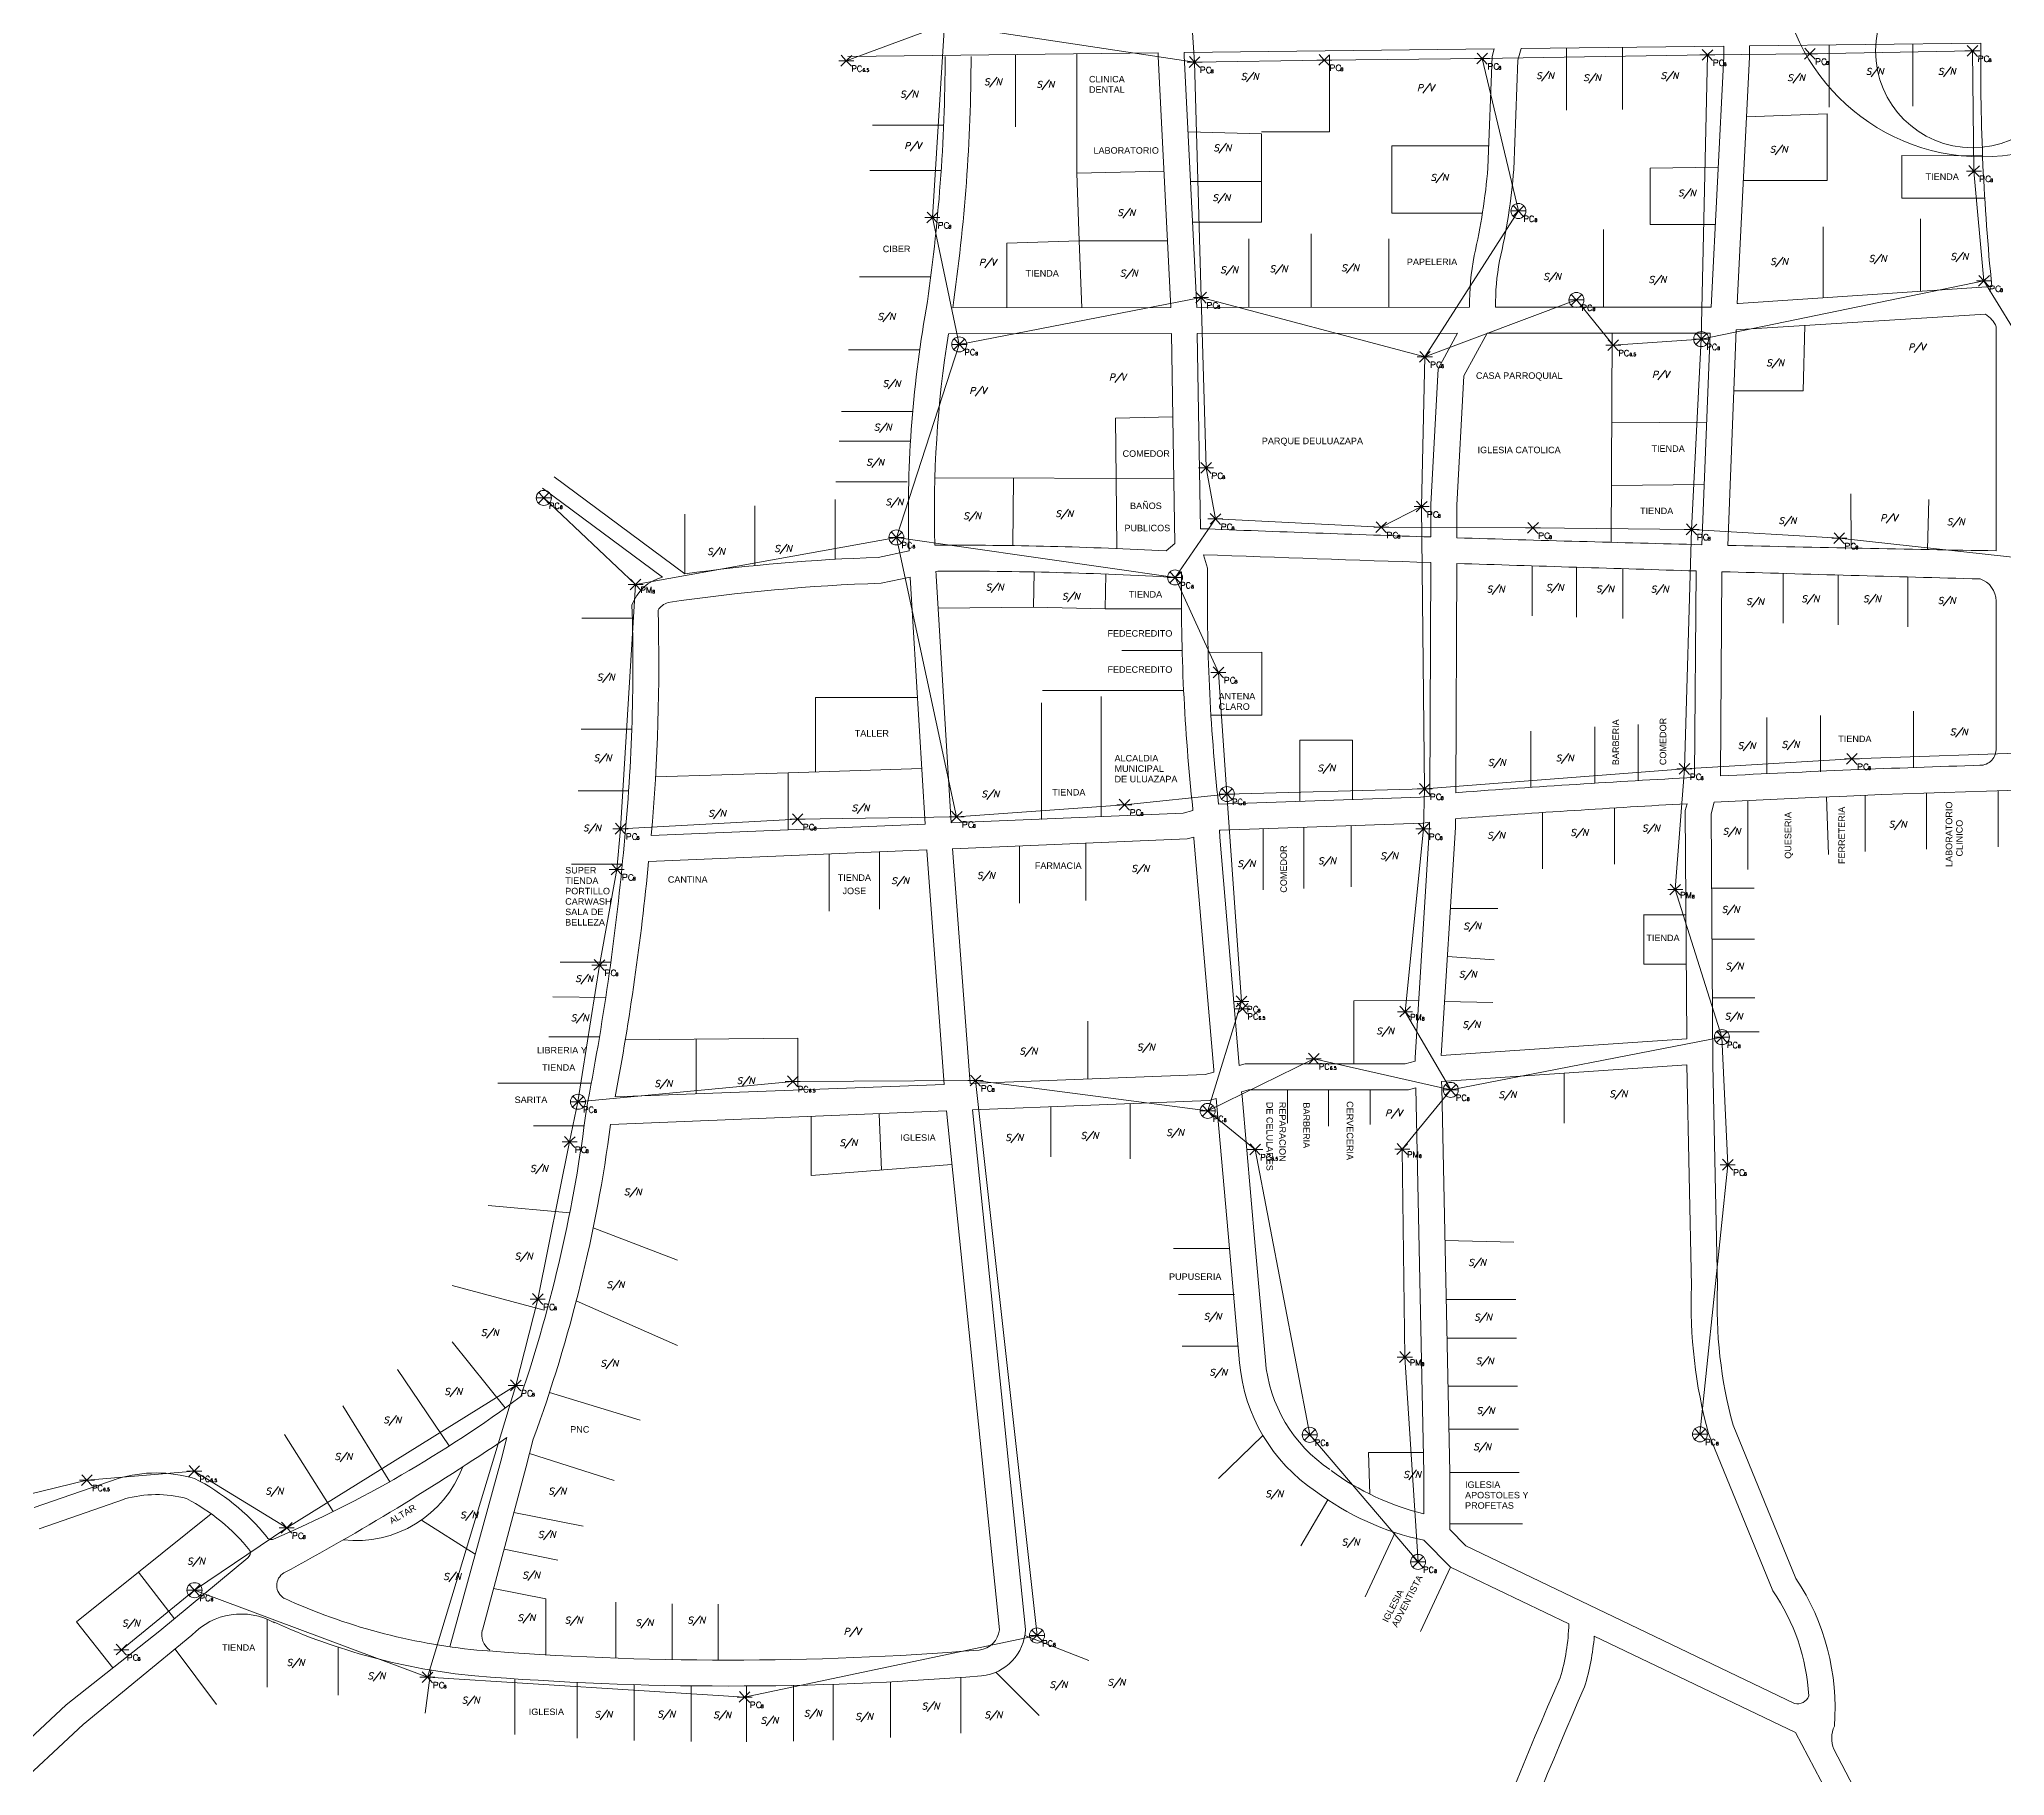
# Model space of a CAD drawing. Header units: metres. Extents: x 383199 to 385363, y 1493349 to 1497259.
# Drawn here: x 383716.7 to 384171.3, y 1493549.8 to 1493951.4 of the extents above; entities that cross this region are included whole.
import ezdxf
from ezdxf.enums import TextEntityAlignment as Align

# ---------------------------------------------------------------- set-up
doc = ezdxf.new("R2010")
doc.units = ezdxf.units.M
for name, color, linetype, lineweight in [('_ADDRESSDIBUJO', 7, 'Continuous', 0), ('_LOTLINE', 4, 'Continuous', 0), ('_POLEPED', 7, 'Continuous', 0), ('_STRAND', 3, 'Continuous', 0)]:
    doc.layers.add(name, color=color, linetype=linetype, lineweight=lineweight)
doc.styles.add('Address', font='ITALICS.shx', dxfattribs={"height": 1.5})
doc.styles.add('ROMANS', font='romans.shx', dxfattribs={"height": 0.2})
doc.styles.get("Standard").update_dxf_attribs({"font": 'arial.ttf'})
doc.styles.add('StrandDistance0', font='ENGINEERING.shx', dxfattribs={"height": 1.5})
doc.styles.add('Style-romans', font='romans.shx')

# ---------------------------------------------------------------- blocks, each defined once
blk = doc.blocks.new('*U33')
at = {"layer": '_POLEPED', "linetype": 'Continuous'}
blk.add_line((206328.6, 1519837.21), (206328.59, 1519835.82), dxfattribs=at)
at = {"layer": '_POLEPED', "linetype": 'Continuous', "flags": 128}
blk.add_lwpolyline([(206328.6, 1519837.21), (206329.19, 1519837.21), (206329.39, 1519837.14), (206329.46, 1519837.07), (206329.52, 1519836.94), (206329.52, 1519836.74), (206329.46, 1519836.61), (206329.39, 1519836.54), (206329.19, 1519836.48), (206328.59, 1519836.48)], dxfattribs=at)
blk = doc.blocks.new('PC8_E')
at = {"layer": '_POLEPED', "color": 1}
for p, q in [((-1.74, 0), (0, 0)), ((-1.24, -1.22), (0, 0)), ((-1.19, 1.27), (0, 0)), ((0, 0), (1.24, 1.22)), ((0, 0), (1.74, 0)), ((0, 0), (1.19, -1.27))]:
    blk.add_line(p, q, dxfattribs=at)
at = {"layer": '_POLEPED', "linetype": 'Continuous', "flags": 128}
for points in [[(3.77, -1.47), (3.71, -1.34), (3.57, -1.2), (3.44, -1.13), (3.18, -1.13), (3.04, -1.2), (2.91, -1.33), (2.84, -1.46), (2.78, -1.66), (2.77, -1.99), (2.84, -2.19), (2.9, -2.32), (3.04, -2.46), (3.17, -2.52), (3.43, -2.53), (3.57, -2.46), (3.7, -2.33), (3.77, -2.2)], [(4, -1.78), (3.9, -1.81), (3.86, -1.88), (3.86, -1.95), (3.9, -2.02), (3.97, -2.06), (4.11, -2.09), (4.21, -2.13), (4.28, -2.2), (4.31, -2.27), (4.31, -2.37), (4.28, -2.44), (4.24, -2.48), (4.14, -2.51), (4, -2.51), (3.89, -2.47), (3.86, -2.44), (3.82, -2.37), (3.83, -2.26), (3.86, -2.19), (3.93, -2.13), (4.04, -2.09), (4.18, -2.06), (4.25, -2.02), (4.28, -1.95), (4.28, -1.88), (4.25, -1.81), (4.14, -1.78), (4, -1.78)]]:
    blk.add_lwpolyline(points, dxfattribs=at)
at = {"layer": '_POLEPED', "linetype": 'Continuous'}
blk.add_blockref('*U33', (-206327.14, -1519838.33), dxfattribs=at)
blk = doc.blocks.new('PC6.5')
at = {"layer": '_POLEPED', "color": 1}
for p, q in [((-1.74, 0), (0, 0)), ((-1.24, -1.22), (0, 0)), ((-1.19, 1.27), (0, 0)), ((0, 0), (1.24, 1.22)), ((0, 0), (1.74, 0)), ((0, 0), (1.19, -1.27))]:
    blk.add_line(p, q, dxfattribs=at)
at = {"layer": '_POLEPED', "linetype": 'Continuous', "attachment_point": 7, "rotation": 359.6478, "line_spacing_factor": 0.72, "style": 'StrandDistance0'}
for s, insert, char_height in [('\\Fromans;PC', (1.18, -2.51), 1.3914), ('\\Fromans;6.5', (3.72, -2.51), 0.7317)]:
    blk.add_mtext(s, dxfattribs=dict(at, insert=insert, char_height=char_height))
blk = doc.blocks.new('PC8_N')
at = {"layer": '_POLEPED', "color": 1}
for p, q in [((-1.24, -1.22), (1.24, 1.22)), ((-1.19, 1.27), (1.19, -1.27)), ((-1.74, 0), (1.74, 0))]:
    blk.add_line(p, q, dxfattribs=at)
blk.add_circle((0, 0), 1.74, dxfattribs=at)
at = {"layer": '_POLEPED', "linetype": 'Continuous', "style": 'ROMANS'}
for s, height, p in [('PC', 1.391, (1.18, -2.51)), ('8', 0.732, (3.72, -2.51))]:
    blk.add_text(s, height=height, rotation=359.6478, dxfattribs=at).set_placement(p)
blk = doc.blocks.new('PM8_E')
at = {"layer": '_POLEPED', "color": 1}
for p, q in [((-1.74, 0), (0, 0)), ((-1.19, 1.27), (0, 0)), ((0, 0), (1.24, 1.22)), ((0, 0), (1.74, 0)), ((-1.24, -1.22), (0, 0)), ((0, 0), (1.19, -1.27))]:
    blk.add_line(p, q, dxfattribs=at)
at = {"layer": '_POLEPED', "linetype": 'Continuous', "style": 'Style-romans'}
for s, height, p in [('PM', 1.391, (1.14, -1.95)), ('8', 0.732, (3.86, -2))]:
    blk.add_text(s, height=height, rotation=359.6478, dxfattribs=at).set_placement(p)
blk = doc.blocks.new('PV')
at = {"layer": '_ADDRESSDIBUJO', "color": 7, "linetype": 'Continuous', "lineweight": 0, "style": 'Address'}
blk.add_text('P/V', height=1.5, dxfattribs=at).set_placement((2.09, 0.23), align=Align.CENTER)
blk = doc.blocks.new('SN')
at = {"layer": '_ADDRESSDIBUJO', "color": 7, "linetype": 'Continuous', "lineweight": 0, "style": 'Address'}
blk.add_text('S/N', height=1.5, dxfattribs=at).set_placement((2, 0), align=Align.CENTER)
blk = doc.blocks.new('TIENDA')
at = {"layer": '_ADDRESSDIBUJO'}
blk.add_text('TIENDA', height=1.5, dxfattribs=at).set_placement((-0.01, -0.02))
blk = doc.blocks.new('IGLESIA')
at = {"layer": '_ADDRESSDIBUJO'}
blk.add_text('IGLESIA', height=1.5, dxfattribs=at).set_placement((0.22, 0.37))

msp = doc.modelspace()

# ---------------------------------------------------------------- linework, layer by layer
at = {"layer": '_ADDRESSDIBUJO'}
for p, q in [((384147.51, 1493914.67), (384147.51, 1493924.59)), ((384147.51, 1493924.59), (384166.19, 1493924.45)), ((384166.68, 1493914.67), (384147.51, 1493914.67)), ((384124.66, 1493870.16), (384125.11, 1493885.26)), ((384108.64, 1493870.16), (384124.66, 1493870.16))]:
    msp.add_line(p, q, dxfattribs=at)
at = {"layer": '_LOTLINE'}
for p, q in [((384130.73, 1493935.76), (384130.73, 1493950.13)), ((384150.09, 1493935.99), (384150.09, 1493950.36)), ((383942.53, 1493947.92), (383942.53, 1493931.17)), ((383956.67, 1493948.09), (383956.67, 1493920.47)), ((384015.16, 1493947.87), (384015.16, 1493930.05)), ((384069.98, 1493935.05), (384069.98, 1493949.42)), ((384082.87, 1493935.2), (384082.87, 1493949.57)), ((383925.87, 1493931.58), (383909.4, 1493931.58)), ((384130.27, 1493934.17), (384111.6, 1493933.49)), ((384130.27, 1493918.81), (384130.27, 1493934.17)), ((383999.4, 1493929.6), (383982.41, 1493930)), ((384015.16, 1493930.05), (383999.4, 1493930.05)), ((383999.4, 1493909.11), (383999.4, 1493929.6)), ((384051.96, 1493926.77), (384029.57, 1493926.77)), ((384029.57, 1493926.77), (384029.57, 1493911.21)), ((383925.3, 1493921.12), (383908.83, 1493921.12)), ((383956.67, 1493920.47), (383976.85, 1493920.9)), ((383957.24, 1493904.85), (383956.67, 1493920.47)), ((383982.97, 1493918.51), (383999.4, 1493918.51)), ((384089.28, 1493921.64), (384105.01, 1493921.87)), ((384089.28, 1493908.63), (384089.28, 1493921.64)), ((384110.86, 1493918.81), (384130.27, 1493918.81)), ((383983.44, 1493909.11), (383999.4, 1493909.11)), ((384029.57, 1493911.21), (384050.5, 1493911.21)), ((384151.85, 1493893.17), (384151.85, 1493909.88)), ((383940.47, 1493904.3), (383957.24, 1493904.85)), ((383940.47, 1493889.35), (383940.47, 1493904.3)), ((383977.64, 1493904.85), (383957.24, 1493904.85)), ((383957.24, 1493904.85), (383957.8, 1493889.36)), ((383996.43, 1493889.4), (383996.43, 1493905.26)), ((384010.88, 1493889.41), (384010.88, 1493906.43)), ((384028.82, 1493889.43), (384028.82, 1493905.26)), ((384078.47, 1493889.48), (384078.47, 1493907.41)), ((384104.35, 1493908.63), (384089.28, 1493908.63)), ((384129.35, 1493891.65), (384129.35, 1493908.04)), ((383922.88, 1493896.47), (383906.41, 1493896.47)), ((384080.28, 1493835.08), (384080.51, 1493883.48)), ((383920.36, 1493879.63), (383903.88, 1493879.63)), ((383918.72, 1493865.31), (383902.25, 1493865.31)), ((383965.59, 1493863.8), (383978.87, 1493864.13)), ((383965.75, 1493849.85), (383965.59, 1493863.8)), ((384102.35, 1493862.84), (384080.41, 1493862.74)), ((383918.22, 1493858.46), (383901.74, 1493858.46)), ((383865.97, 1493827.77), (383835.77, 1493850.2)), ((383923.83, 1493849.99), (383979.12, 1493849.81)), ((383942.04, 1493849.93), (383941.87, 1493834.32)), ((383965.75, 1493849.85), (383965.94, 1493833.63)), ((383860.86, 1493827.04), (383833.08, 1493847.6)), ((383917.44, 1493849.06), (383900.97, 1493849.06)), ((384101.8, 1493848.47), (384080.34, 1493848.25)), ((384135.68, 1493846.33), (384135.8, 1493834.02)), ((383865.97, 1493827.77), (383865.97, 1493841.57)), ((383882.22, 1493829.69), (383882.22, 1493843.5)), ((383900.8, 1493831.15), (383900.8, 1493844.95)), ((384153.76, 1493845.01), (384153.48, 1493833.39)), ((383946.64, 1493820.11), (383946.81, 1493828.16)), ((383963.23, 1493819.68), (383963.4, 1493827.73)), ((384062, 1493829.63), (384062, 1493818.11)), ((384072.25, 1493829.31), (384072.25, 1493817.78)), ((384082.99, 1493828.98), (384082.99, 1493817.45)), ((384120.08, 1493827.87), (384120.08, 1493816.35)), ((384132.82, 1493827.51), (384132.82, 1493815.98)), ((384148.89, 1493827.07), (384148.89, 1493815.54)), ((383946.64, 1493820.11), (383924.58, 1493819.83)), ((383963.23, 1493819.68), (383946.64, 1493820.11)), ((383980.88, 1493819.68), (383963.23, 1493819.68)), ((383853.86, 1493817.55), (383842.16, 1493817.55)), ((383981.04, 1493810.08), (383967.08, 1493810.08)), ((383999.47, 1493809.64), (383987.05, 1493809.63)), ((383999.47, 1493795.06), (383999.47, 1493809.64)), ((383981.38, 1493800.8), (383948.72, 1493800.8)), ((383896.2, 1493781.98), (383896.2, 1493799.21)), ((383896.2, 1493799.21), (383919.82, 1493799.21)), ((383948.54, 1493770.95), (383948.54, 1493797.97)), ((383962.32, 1493771.63), (383962.32, 1493799.38)), ((384150.24, 1493795.99), (384150.24, 1493782.99)), ((383853.74, 1493791.88), (383842.04, 1493791.88)), ((383987.7, 1493795.06), (383999.47, 1493795.06)), ((384061.67, 1493791.39), (384061.67, 1493778.4)), ((384076.53, 1493792.36), (384076.53, 1493779.37)), ((384086.54, 1493792.97), (384086.54, 1493779.97)), ((384116.32, 1493794.56), (384116.32, 1493781.57)), ((384128.69, 1493794.99), (384128.69, 1493782)), ((384008.28, 1493775.17), (384008.28, 1493789.34)), ((384008.28, 1493789.34), (384020.42, 1493789.34)), ((384020.42, 1493789.34), (384020.42, 1493775.58)), ((383889.9, 1493781.79), (383859.23, 1493780.83)), ((383889.9, 1493781.79), (383920.81, 1493782.75)), ((383889.9, 1493768.57), (383889.9, 1493781.79)), ((383853.01, 1493777.6), (383841.32, 1493777.6)), ((384153.22, 1493777.1), (384153.22, 1493764.1)), ((384169.76, 1493777.63), (384169.76, 1493764.63)), ((384064.37, 1493772.57), (384064.37, 1493759.57)), ((384081.01, 1493773.63), (384081.01, 1493760.64)), ((384111.86, 1493775.34), (384111.86, 1493759.42)), ((384130.1, 1493776.19), (384130.54, 1493762.88)), ((384139.06, 1493776.56), (384139.06, 1493763.57)), ((383999.8, 1493754.69), (383999.8, 1493768.87)), ((384009.18, 1493755.02), (384009.18, 1493769.19)), ((384020.12, 1493755.39), (384020.12, 1493769.57)), ((383911.01, 1493750.25), (383911.01, 1493763.46)), ((383943.43, 1493751.62), (383943.43, 1493764.83)), ((383958.76, 1493752.26), (383958.76, 1493765.48)), ((383851.48, 1493760.62), (383839.79, 1493760.62)), ((383899.37, 1493749.76), (383899.37, 1493762.97)), ((384103.54, 1493755.1), (384113.33, 1493755.1)), ((384043.1, 1493750.38), (384054.07, 1493750.38)), ((384087.79, 1493748.89), (384097.58, 1493748.89)), ((384087.87, 1493737.48), (384087.87, 1493748.89)), ((384103.62, 1493743.3), (384113.4, 1493743.3)), ((383848.88, 1493737.99), (383837.18, 1493737.99)), ((384042.41, 1493739.24), (384053.2, 1493738.47)), ((384087.87, 1493737.48), (384097.65, 1493737.48)), ((383847.7, 1493729.82), (383835.45, 1493729.93)), ((384020.74, 1493728.98), (384035.77, 1493729.14)), ((384020.74, 1493714.43), (384020.74, 1493728.98)), ((384041.76, 1493728.85), (384052.91, 1493728.63)), ((384103.7, 1493729.7), (384113.49, 1493729.7)), ((383959.2, 1493710.92), (383959.2, 1493724.29)), ((383846.26, 1493720.7), (383834.56, 1493720.7)), ((383892.14, 1493720.36), (383852.21, 1493719.96)), ((383868.63, 1493707.5), (383868.63, 1493720.23)), ((383892.14, 1493709.1), (383892.14, 1493720.36)), ((384104.69, 1493721.88), (384114.48, 1493721.88)), ((383844.37, 1493709.96), (383822.72, 1493709.96)), ((384069.43, 1493712.29), (384069.43, 1493700.68)), ((383950.67, 1493704.51), (383950.67, 1493692.92)), ((383969.01, 1493705.25), (383969.01, 1493692.45)), ((384005.37, 1493708.43), (384005.37, 1493700.7)), ((384014.91, 1493708.43), (384014.91, 1493700.04)), ((384024.51, 1493708.43), (384024.51, 1493700.37)), ((383842.73, 1493700.11), (383831.03, 1493700.11)), ((383895.19, 1493702.27), (383895.19, 1493688.6)), ((383911.49, 1493689.88), (383910.92, 1493702.91)), ((383895.19, 1493688.6), (383927.79, 1493691.15)), ((383839.38, 1493679.96), (383820.5, 1493681.66)), ((383844.8, 1493676.48), (383864.29, 1493669.06)), ((384041.82, 1493673.61), (384057.75, 1493673.22)), ((383991.98, 1493671.73), (383979.05, 1493671.73)), ((383833.44, 1493657.49), (383812.15, 1493663.19)), ((383840.9, 1493659.61), (383864.29, 1493649.25)), ((383993.15, 1493661.05), (383980.21, 1493661.05)), ((384042.1, 1493659.89), (384058.2, 1493659.89)), ((383824.47, 1493634.85), (383812.15, 1493650.14)), ((384042.29, 1493651.01), (384058.37, 1493651.01)), ((383993.98, 1493649.11), (383981.05, 1493649.11)), ((383811.53, 1493626.05), (383799.53, 1493643.73)), ((383834.68, 1493638.41), (383855.66, 1493632)), ((384042.52, 1493639.88), (384058.62, 1493639.88)), ((383797.74, 1493617.77), (383786.92, 1493635.32)), ((383784.66, 1493610.87), (383773.42, 1493628.69)), ((383999.73, 1493628.45), (383989.45, 1493618.54)), ((384042.73, 1493629.92), (384058.82, 1493629.92)), ((383830.08, 1493624.31), (383849.68, 1493618.06)), ((384036.84, 1493624.53), (384024.12, 1493624.53)), ((384024.12, 1493624.53), (384024.47, 1493614.87)), ((384042.94, 1493619.9), (384059.03, 1493619.9)), ((383736.41, 1493613.77), (383716.69, 1493606.9)), ((383736.41, 1493613.77), (383716.69, 1493606.9)), ((384014.73, 1493613.58), (384008.52, 1493602.96)), ((383739.63, 1493596.88), (383756.43, 1493610.36)), ((383817.54, 1493601.05), (383805.07, 1493608.9)), ((383826.47, 1493610.69), (383842.46, 1493607.5)), ((384030.33, 1493606), (384023.38, 1493591.14)), ((384042.94, 1493608.02), (384059.79, 1493608.02)), ((383744.55, 1493583.28), (383764.93, 1493600.19)), ((383824.19, 1493602.21), (383836.6, 1493599.61)), ((383725.3, 1493585.38), (383739.63, 1493596.88)), ((383747.94, 1493586.09), (383739.63, 1493596.88)), ((384043.15, 1493598), (384036.2, 1493583.14)), ((383821.74, 1493593.04), (383833.89, 1493590.65)), ((383833.89, 1493590.65), (383833.89, 1493577.74)), ((383850.02, 1493589.89), (383850.02, 1493576.98)), ((383863.04, 1493589.54), (383863.04, 1493576.63)), ((383873.73, 1493589.43), (383873.73, 1493576.52)), ((383722.9, 1493566.2), (383744.55, 1493583.28)), ((383733.72, 1493574.74), (383725.3, 1493585.38)), ((383726.81, 1493561.65), (383751.98, 1493582.27)), ((383769.4, 1493585.98), (383769.4, 1493570.25)), ((383944.65, 1493582.2), (383959.43, 1493576.42)), ((383748.08, 1493579.07), (383757.68, 1493566.26)), ((383785.8, 1493579.49), (383785.8, 1493568.42)), ((383807.23, 1493574.21), (383805.91, 1493564.23)), ((383929.81, 1493572.49), (383929.81, 1493559.58)), ((383937.97, 1493573.71), (383947.93, 1493563.69)), ((383826.71, 1493572.18), (383826.71, 1493559.27)), ((383841.12, 1493571.35), (383841.12, 1493558.44)), ((383854.29, 1493570.84), (383854.29, 1493557.93)), ((383867.44, 1493570.56), (383867.44, 1493557.65)), ((383880.26, 1493570.52), (383880.26, 1493557.61)), ((383891.14, 1493570.67), (383891.14, 1493557.76)), ((383900.35, 1493570.92), (383900.35, 1493558.01)), ((383913.59, 1493571.48), (383913.59, 1493558.57)), ((383705.51, 1493549.92), (383722.9, 1493566.2)), ((383709.64, 1493545.57), (383726.81, 1493561.65))]:
    msp.add_line(p, q, dxfattribs=at)
for points in [[(384059.44, 1493949.29), (384106.3, 1493949.84)], [(384103.39, 1493889.5), (384106.3, 1493947.48), (384106.3, 1493949.84)], [(384109.43, 1493890.29), (384112.3, 1493947.33), (384112.3, 1493949.91)], [(384112.3, 1493949.91), (384165.81, 1493950.54)], [(383903.74, 1493947.46), (383975.53, 1493948.31)], [(383978.41, 1493889.38), (383975.53, 1493947.48), (383975.53, 1493948.31)], [(383981.53, 1493948.38), (384053.21, 1493949.22)], [(383984.42, 1493889.39), (383981.53, 1493947.63), (383981.53, 1493948.38)], [(384109.43, 1493890.29), (384109.62, 1493890.31), (384168.33, 1493894.29)], [(383927.96, 1493889.33), (383978.41, 1493889.38)], [(383984.42, 1493889.39), (384047.54, 1493889.45)], [(384053.54, 1493889.46), (384103.39, 1493889.5)], [(384109.18, 1493884.21), (384110.19, 1493884.34), (384166.84, 1493887.82)], [(383926.98, 1493883.33), (383978.54, 1493883.38)], [(383979.37, 1493834.82), (383978.54, 1493883.38)], [(383984.54, 1493883.39), (384044.75, 1493883.45)], [(383985.32, 1493838.23), (383984.54, 1493883.39)], [(384038.6, 1493836.32), (384038.6, 1493843.86), (384040.29, 1493875.23), (384044.75, 1493883.45)], [(384044.6, 1493836.13), (384044.6, 1493843.7), (384046.21, 1493873.56), (384051.58, 1493883.45)], [(384051.58, 1493883.45), (384103.14, 1493883.5)], [(384101.26, 1493834.53), (384103.14, 1493883.5)], [(384107.26, 1493834.38), (384109.18, 1493884.21)], [(384169.36, 1493833.12), (384169.36, 1493884.96)], [(384038.31, 1493776.39), (384038.59, 1493830.39)], [(384044.31, 1493777.13), (384044.59, 1493830.19)], [(384099.47, 1493780.7), (384099.59, 1493781.15), (384099.91, 1493828.47)], [(384105.59, 1493781.03), (384105.9, 1493828.14), (384105.94, 1493828.29)], [(383927.58, 1493770.17), (383981.27, 1493772.43), (383983.53, 1493773.04)], [(383989.44, 1493774.52), (384036.21, 1493776.13), (384038.31, 1493776.39)], [(384097.76, 1493720.22), (384097.42, 1493773.08), (384097.83, 1493774.61)], [(383858.21, 1493767.24), (383921.58, 1493769.91)], [(383989.7, 1493768.48), (383989.88, 1493768.53), (384036.68, 1493770.14), (384038.27, 1493770.34)], [(383994.26, 1493714.07), (383989.76, 1493766.9), (383989.7, 1493768.48)], [(384034.96, 1493715.05), (384034.94, 1493715.84), (384038.27, 1493769.28), (384038.27, 1493770.34)], [(384040.99, 1493716.38), (384044.27, 1493769.08), (384044.28, 1493771.08)], [(383857.63, 1493761.21), (383921.95, 1493763.92)], [(383926.03, 1493709.67), (383921.95, 1493763.82), (383921.95, 1493763.92)], [(383927.94, 1493764.18), (383982.19, 1493766.47), (383983.75, 1493766.89)], [(383932.03, 1493709.9), (383927.94, 1493764.23)], [(383988.37, 1493712.49), (383988.33, 1493713.02), (383983.76, 1493766.54), (383983.75, 1493766.89)], [(384040.99, 1493716.38), (384097.76, 1493720.22)], [(383994.26, 1493714.07), (383995.61, 1493714.43), (384032.64, 1493714.43), (384034.96, 1493715.05)], [(384041.06, 1493710.37), (384097.8, 1493714.21)], [(383849.88, 1493706.79), (383926.03, 1493709.67)], [(383932.03, 1493709.9), (383986.36, 1493711.95), (383988.37, 1493712.49)], [(383994.79, 1493708), (383996.4, 1493708.43), (384033.43, 1493708.43), (384035.09, 1493708.87)], [(384036.94, 1493610.37), (384036.94, 1493612.67), (384036.94, 1493619.84), (384035.09, 1493708.87)], [(384122.7, 1493566.51), (384046.67, 1493602.97), (384042.94, 1493606.7), (384042.94, 1493612.67), (384042.94, 1493619.9), (384041.09, 1493709), (384041.06, 1493710.37)], [(383932.53, 1493703.78), (383987.26, 1493705.98), (383988.91, 1493706.42)], [(383848.82, 1493700.41), (383926.52, 1493703.54)], [(383824.84, 1493627.99), (383823.42, 1493622.5), (383811.67, 1493579.59)], [(384070.49, 1493584.89), (384043.15, 1493598), (384036.94, 1493604.22)], [(384122.93, 1493559.74), (384076.38, 1493582.07)], [(384247.38, 1493348.71), (384233.43, 1493372.88), (384201.93, 1493439.16), (384186.42, 1493454.67), (384179.65, 1493461.44), (384156.05, 1493492.02), (384144.94, 1493506.41), (384138.62, 1493517.37), (384135.31, 1493529.7), (384131.72, 1493543.09), (384122.93, 1493559.74)], [(384193.12, 1493456.45), (384190.66, 1493458.91), (384184.16, 1493465.41), (384160.79, 1493495.69), (384149.94, 1493509.75), (384144.21, 1493519.68), (384141.11, 1493531.26), (384137.35, 1493545.29), (384131.75, 1493555.89)]]:
    msp.add_lwpolyline(points, dxfattribs=at)
for points in [[(384168.33, 1493894.29, -0.028111), (384165.81, 1493950.54)], [(383917.86, 1493833.13, -0.052281), (383921.84, 1493888.98, 0.036176), (383926.22, 1493947.48)], [(383927.96, 1493889.33, 0.035417), (383932.22, 1493947.46)], [(384047.54, 1493889.45, -0.051901), (384048.61, 1493901.43, 0.035347), (384051.77, 1493921.71), (384052.75, 1493947.48), (384053.21, 1493949.22)], [(384053.54, 1493889.46, -0.051848), (384054.48, 1493900.19, 0.035409), (384057.76, 1493921.34), (384058.72, 1493946.58), (384059.44, 1493949.29)], [(383923.83, 1493834.4, -0.046803), (383926.98, 1493883.33, -0.046803)], [(384038.6, 1493836.32, -0.001618), (383985.32, 1493838.23)], [(384101.26, 1493834.53, -0.00172), (384044.6, 1493836.13)], [(383917.86, 1493833.13), (383910.72, 1493831.6, 0.025367), (383865.97, 1493827.77, 0.025367)], [(383979.37, 1493834.82), (383977.34, 1493833.08, 0.014846), (383923.85, 1493834.41), (383923.83, 1493834.4)], [(384038.59, 1493830.39, -0.000673), (383985.96, 1493832.2)], [(383989.44, 1493774.52, -0.030652), (383986.92, 1493829.11), (383985.96, 1493832.2)], [(384169.36, 1493833.12, -0.001884), (384107.26, 1493834.38, -0.001834)], [(383860.86, 1493827.04, 0.249061), (383853.77, 1493820.56, -0.033249), (383851.8, 1493763.27, -0.024754), (383843.23, 1493703.97, -0.051025), (383828.04, 1493637.47)], [(383918.14, 1493827.05), (383911.45, 1493825.62, 0.028362), (383862.12, 1493821.16, 0.178538), (383859.81, 1493819.35, -0.029823), (383858.21, 1493767.24)], [(383921.58, 1493769.91), (383918.14, 1493826.95, -0.000093), (383918.14, 1493827.05, -0.000093)], [(383980.91, 1493828.24), (383979.4, 1493826.95, 0.015343), (383924.5, 1493828.41), (383924.08, 1493828.32)], [(383927.58, 1493770.17), (383924.13, 1493827.3, -0.000973), (383924.08, 1493828.32, -0.000973)], [(383983.53, 1493773.04), (383983.52, 1493773.44, -0.030358), (383980.91, 1493828.24)], [(384099.91, 1493828.47, -0.000707), (384044.59, 1493830.19)], [(384165.61, 1493826.62, -0.000763), (384105.94, 1493828.29, -0.000763)], [(384165.52, 1493783.5, 0.441143), (384169.31, 1493787.5), (384169.31, 1493821.5, 0.324033), (384165.61, 1493826.62, 1.647136)], [(384105.59, 1493781.03, -0.005393), (384165.89, 1493783.51, -0.005393)], [(384044.31, 1493777.13), (384045.01, 1493777.22, -0.004877), (384099.47, 1493780.7, -0.004877)], [(384104.13, 1493774.94, -0.013895), (384259.21, 1493778.79)], [(384044.28, 1493771.08), (384045.6, 1493771.25, -0.004688), (384097.83, 1493774.61, -0.004688)], [(384131.9, 1493561.22, 0.167907), (384123.02, 1493595.4), (384108.48, 1493630.83, -0.076097), (384104.85, 1493662.98), (384103.8, 1493714.29), (384103.43, 1493772.31), (384104.13, 1493774.94)], [(383857.63, 1493761.21, -0.022483), (383849.88, 1493706.79)], [(384125.99, 1493568.21, 0.136254), (384117.7, 1493592.55), (384102.79, 1493628.9, -0.076539), (384098.85, 1493663.04), (384097.8, 1493714.21)], [(384011.88, 1493615.59, -0.227014), (383994.32, 1493645.3), (383991.98, 1493671.73), (383988.91, 1493706.42)], [(384015.22, 1493620.57, -0.227014), (384000.29, 1493645.83), (383997.95, 1493672.26), (383994.89, 1493706.95), (383994.79, 1493708)], [(383770.83, 1493585.34, 0.083067), (383817.41, 1493572.86, 0.040128), (383934.65, 1493572.87, 0.375281), (383944.79, 1493583.62), (383932.53, 1493703.78)], [(383773.31, 1493590.8, 0.082983), (383817.93, 1493578.84, 0.040092), (383934.11, 1493578.84, 0.354644), (383938.77, 1493583.51), (383926.52, 1493703.54)], [(383848.82, 1493700.41, -0.055084), (383830.94, 1493627.64), (383829.22, 1493620.98), (383819.17, 1493583.44)], [(383770.88, 1493604.51, 0.05894), (383828.14, 1493637.54)], [(383773.28, 1493596.68, 0.024996), (383824.84, 1493627.99, 0.059929)], [(383769.29, 1493605.05, 0.104353), (383752.58, 1493618.54, 0.14193), (383734.9, 1493618.54), (383715.5, 1493611.79, 0.008543)], [(384010.2, 1493400.98, 0.032502), (384028.84, 1493462.57, -0.034574), (384068.49, 1493572.39, 0.065248), (384070.49, 1493584.89, 0.044746)], [(384015.82, 1493398.88, 0.032429), (384034.65, 1493461.07, -0.03465), (384074.14, 1493570.33, 0.05091), (384076.38, 1493582.08)]]:
    msp.add_lwpolyline(points, format="xyb", dxfattribs=at)
for centre, radius, start, end in [((384163.54, 1493882.37), 6.37, 24.031, 58.8239), ((383789.96, 1493630.52), 26.38, 263.4957, 339.3686), ((384050.47, 1493667.32), 58.53, 233.2824, 256.6357), ((383743.74, 1493588.03), 26.77, 74.8414, 105.8843), ((383743.74, 1493588.03), 26.77, 74.8414, 105.8843), ((383728.98, 1493572.2), 47, 39.1832, 62.4246), ((383728.98, 1493572.2), 47, 39.1832, 62.4246), ((384050.47, 1493667.32), 64.53, 233.2824, 257.8981), ((383770.33, 1493605.5), 1.13, 202.9905, 298.9207), ((383764.06, 1493601.36), 1.45, 306.3915, 21.725), ((383775.02, 1493593.75), 3.41, 120.6437, 240), ((383763.38, 1493571.47), 15.7, 60.6459, 136.5726), ((383823.22, 1493582.35), 4.2, 165, 236.7257), ((384123.41, 1493569.17), 2.76, 255, 339.5684), ((384138.11, 1493558.37), 6.83, 155.3894, 201.318)]:
    msp.add_arc(centre, radius, start, end, dxfattribs=at)
at = {"layer": '_POLEPED'}
for centre, radius in [((384166.02, 1493971.06), 46.8), ((384163.83, 1493948.76), 22.4)]:
    msp.add_circle(centre, radius, dxfattribs=at)
at = {"layer": '_STRAND'}
for p, q in [((383983.92, 1493946.16), (383981.2, 1493986.37)), ((383926.06, 1493954.86), (383903.36, 1493946.47)), ((383923.26, 1493910.22), (383926.06, 1493954.86)), ((383926.06, 1493954.86), (383983.92, 1493946.16)), ((383983.92, 1493946.16), (384013.92, 1493946.65)), ((383985.43, 1493891.71), (383983.92, 1493946.16)), ((384013.92, 1493946.65), (384050.44, 1493946.99)), ((384050.44, 1493946.99), (384102.54, 1493947.82)), ((384058.82, 1493911.73), (384050.44, 1493946.99)), ((384101.11, 1493882.09), (384102.54, 1493947.82)), ((384102.54, 1493947.82), (384126.24, 1493948.09)), ((384126.24, 1493948.09), (384163.83, 1493948.76)), ((384163.83, 1493948.76), (384164.2, 1493920.97)), ((384164.2, 1493920.97), (384166.51, 1493895.56)), ((383929.47, 1493880.87), (383923.26, 1493910.22)), ((384037.17, 1493877.98), (384058.82, 1493911.73)), ((384166.51, 1493895.56), (384101.11, 1493882.09)), ((384176.42, 1493879.41), (384166.51, 1493895.56)), ((383985.43, 1493891.71), (383929.47, 1493880.87)), ((384037.17, 1493877.98), (383985.43, 1493891.71)), ((383986.57, 1493852.29), (383985.43, 1493891.71)), ((384072.25, 1493891.15), (384037.17, 1493877.98)), ((384080.76, 1493880.67), (384072.25, 1493891.15)), ((384101.11, 1493882.09), (384080.76, 1493880.67)), ((384098.89, 1493838.07), (384101.11, 1493882.09)), ((383914.94, 1493836.21), (383929.47, 1493880.87)), ((384036.44, 1493843.34), (384037.17, 1493877.98)), ((383988.73, 1493840.48), (383986.57, 1493852.29)), ((383854.61, 1493825.32), (383833.39, 1493845.35)), ((384027.1, 1493838.55), (384036.44, 1493843.34)), ((384036.44, 1493843.34), (384037.11, 1493778.03)), ((383854.61, 1493825.32), (383914.94, 1493836.21)), ((383928.88, 1493771.6), (383914.94, 1493836.21)), ((383914.94, 1493836.21), (383979.4, 1493826.95)), ((383979.4, 1493826.95), (383988.73, 1493840.48)), ((383988.73, 1493840.48), (384027.1, 1493838.55)), ((384027.1, 1493838.55), (384062.19, 1493838.42)), ((384062.19, 1493838.42), (384098.89, 1493838.07)), ((384097.23, 1493782.66), (384098.89, 1493838.07)), ((384098.89, 1493838.07), (384133.03, 1493836.02)), ((384133.03, 1493836.02), (384178.76, 1493831.03)), ((383989.44, 1493804.98), (383979.4, 1493826.95)), ((383851.12, 1493768.82), (383854.61, 1493825.32)), ((383991.4, 1493776.85), (383989.44, 1493804.98)), ((384186.56, 1493786.73), (384135.96, 1493784.98)), ((384097.23, 1493782.66), (384037.11, 1493778.03)), ((384097.23, 1493782.66), (384095.11, 1493754.74)), ((384135.96, 1493784.98), (384097.23, 1493782.66)), ((384037.11, 1493778.03), (383991.4, 1493776.85)), ((384036.87, 1493768.78), (384037.11, 1493778.03)), ((383967.68, 1493774.37), (383928.88, 1493771.6)), ((383991.4, 1493776.85), (383967.68, 1493774.37)), ((383994.76, 1493728.88), (383991.4, 1493776.85)), ((383850.24, 1493759.4), (383851.12, 1493768.82)), ((383851.12, 1493768.82), (383892.08, 1493771.02)), ((383892.08, 1493771.02), (383928.88, 1493771.6)), ((384032.62, 1493726.5), (384036.87, 1493768.78)), ((383846.23, 1493737.3), (383850.24, 1493759.4)), ((384095.11, 1493754.74), (384105.88, 1493720.62)), ((383841.29, 1493705.66), (383846.23, 1493737.3)), ((383986.95, 1493703.55), (383994.76, 1493728.88)), ((384043.18, 1493708.41), (384032.62, 1493726.5)), ((384043.18, 1493708.41), (384105.88, 1493720.62)), ((384105.88, 1493720.62), (384107.24, 1493691.1)), ((383986.95, 1493703.55), (384011.47, 1493715.62)), ((384011.47, 1493715.62), (384043.18, 1493708.41)), ((383841.29, 1493705.66), (383890.95, 1493710.37)), ((383890.95, 1493710.37), (383933.24, 1493710.55)), ((383933.24, 1493710.55), (383986.95, 1493703.55)), ((383947.47, 1493582.2), (383933.24, 1493710.55)), ((383839.36, 1493696.37), (383841.29, 1493705.66)), ((384031.95, 1493694.71), (384043.18, 1493708.41)), ((383986.95, 1493703.55), (383997.93, 1493694.63)), ((383831.99, 1493660.01), (383839.36, 1493696.37)), ((384010.55, 1493628.62), (383997.93, 1493694.63)), ((384031.95, 1493694.71), (384032.55, 1493646.59)), ((384107.24, 1493691.1), (384100.81, 1493628.74)), ((383826.89, 1493640.05), (383831.99, 1493660.01)), ((384032.55, 1493646.59), (384035.61, 1493599.22)), ((383826.89, 1493640.05), (383773.91, 1493607.11)), ((383806.47, 1493572.53), (383826.89, 1493640.05)), ((384035.61, 1493599.22), (384010.55, 1493628.62)), ((383727.7, 1493618.13), (383702.3, 1493611.95)), ((383752.52, 1493620.24), (383727.7, 1493618.13)), ((383773.91, 1493607.11), (383752.52, 1493620.24)), ((383752.59, 1493592.68), (383773.91, 1493607.11)), ((383735.68, 1493578.92), (383752.59, 1493592.68)), ((383752.59, 1493592.68), (383806.47, 1493572.53)), ((383879.83, 1493567.97), (383947.47, 1493582.2)), ((383806.47, 1493572.53), (383879.83, 1493567.97))]:
    msp.add_line(p, q, dxfattribs=at)

# ---------------------------------------------------------------- block references
at = {"layer": '_ADDRESSDIBUJO', "zscale": 0.001}
for name, p in [('SN', (383994.69, 1493942.07)), ('PV', (384035.23, 1493939.24)), ('SN', (383988.32, 1493925.59)), ('SN', (384038.53, 1493918.74)), ('TIENDA', (384153.02, 1493918.93)), ('SN', (383988.08, 1493914.05)), ('SN', (384117.09, 1493899.29)), ('SN', (384139.9, 1493899.98)), ('SN', (384158.79, 1493900.44)), ('SN', (383989.91, 1493897.35)), ('SN', (384001.33, 1493897.58)), ('SN', (384017.87, 1493897.81)), ('SN', (384064.6, 1493895.81)), ('SN', (384088.97, 1493895.12)), ('SN', (384116.2, 1493875.85)), ('PV', (384148.89, 1493879.27)), ('PV', (384089.62, 1493872.91)), ('TIENDA', (384089.62, 1493856.03)), ('TIENDA', (384086.96, 1493841.62)), ('SN', (384119.05, 1493839.34)), ('PV', (384142.4, 1493839.76)), ('SN', (384157.98, 1493839.08)), ('SN', (384051.54, 1493823.5)), ('SN', (384065.21, 1493823.87)), ('SN', (384076.83, 1493823.55)), ('SN', (384089.48, 1493823.5)), ('SN', (384124.32, 1493821.27)), ('SN', (384138.58, 1493821.27)), ('SN', (384155.87, 1493820.87)), ('SN', (384111.52, 1493820.61))]:
    msp.add_blockref(name, p, dxfattribs=at)
at = {"layer": '_LOTLINE', "zscale": 0.001}
for name, p in [('SN', (383935.26, 1493940.86)), ('SN', (383947.38, 1493940.26)), ('SN', (384062.96, 1493942.29)), ('SN', (384073.85, 1493941.81)), ('SN', (384091.76, 1493942.29)), ('SN', (384121.05, 1493941.81)), ('SN', (384139.21, 1493943.26)), ('SN', (384155.91, 1493943.26)), ('SN', (383915.84, 1493938)), ('PV', (383916.63, 1493925.85)), ('SN', (384117.01, 1493925.25)), ('PC8_N', (384058.82, 1493911.73)), ('SN', (384095.79, 1493915.13)), ('SN', (383966.09, 1493910.6)), ('PV', (383933.93, 1493898.86)), ('TIENDA', (383944.84, 1493896.58)), ('SN', (383966.68, 1493896.58)), ('PC8_N', (384072.25, 1493891.15)), ('SN', (383910.62, 1493886.56)), ('PC8_N', (383929.47, 1493880.87)), ('PC8_N', (384101.11, 1493882.09)), ('SN', (383911.81, 1493871.05)), ('PV', (383963.97, 1493872.3)), ('PV', (383931.7, 1493869.17)), ('SN', (383909.78, 1493860.96)), ('SN', (383908.02, 1493852.85)), ('PC8_N', (383833.39, 1493845.35)), ('SN', (383912.46, 1493843.66)), ('SN', (383930.44, 1493840.44)), ('SN', (383951.76, 1493840.96)), ('PC8_N', (383914.94, 1493836.21)), ('SN', (383871.21, 1493832.2)), ('SN', (383886.72, 1493832.89)), ('PC8_N', (383979.4, 1493826.95)), ('PM8_E', (383854.61, 1493825.32)), ('SN', (383935.65, 1493823.95)), ('SN', (383953.3, 1493821.83)), ('TIENDA', (383968.74, 1493822.32)), ('SN', (383845.71, 1493803.13)), ('SN', (384158.68, 1493790.47)), ('SN', (383844.97, 1493784.46)), ('SN', (384067.51, 1493784.43)), ('SN', (384109.59, 1493787.31)), ('SN', (384119.75, 1493787.57)), ('TIENDA', (384132.82, 1493788.89)), ('SN', (384012.39, 1493782.13)), ('SN', (384051.8, 1493783.38)), ('SN', (383934.64, 1493776.11)), ('TIENDA', (383950.99, 1493776.53)), ('PC8_N', (383991.4, 1493776.85)), ('SN', (383871.45, 1493771.64)), ('SN', (383904.63, 1493772.88)), ('SN', (383842.51, 1493768.25)), ('SN', (384051.64, 1493766.56)), ('SN', (384070.87, 1493767.19)), ('SN', (384087.45, 1493768.2)), ('SN', (384106.12, 1493767.47)), ('SN', (384144.54, 1493769.11)), ('SN', (384026.89, 1493761.79)), ('SN', (383933.63, 1493757.27)), ('SN', (383969.33, 1493758.87)), ('SN', (383993.86, 1493759.98)), ('SN', (384012.52, 1493760.64)), ('TIENDA', (383901.39, 1493756.79)), ('SN', (383913.79, 1493756.05)), ('PM8_E', (384095.11, 1493754.74)), ('SN', (384105.89, 1493749.4)), ('SN', (384046.1, 1493745.56)), ('TIENDA', (384088.43, 1493742.84)), ('SN', (384045.11, 1493734.41)), ('SN', (384106.76, 1493736.27)), ('SN', (383840.71, 1493733.4)), ('PM8_E', (384032.62, 1493726.5)), ('SN', (383839.67, 1493724.35)), ('SN', (384025.98, 1493721.3)), ('SN', (384045.91, 1493722.77)), ('SN', (384106.58, 1493724.7)), ('SN', (383943.44, 1493716.62)), ('SN', (383970.64, 1493717.55)), ('PC8_N', (384105.88, 1493720.62)), ('SN', (383859.01, 1493709.14)), ('SN', (383878.05, 1493709.81)), ('PC8_N', (384043.18, 1493708.41)), ('PC8_N', (383841.29, 1493705.66)), ('PC8_N', (383986.95, 1493703.55)), ('SN', (384054.28, 1493706.54)), ('SN', (384079.91, 1493706.74)), ('PV', (384027.88, 1493702.07)), ('SN', (383901.81, 1493695.44)), ('IGLESIA', (383915.66, 1493696.26)), ('SN', (383940.18, 1493696.64)), ('SN', (383957.62, 1493697.1)), ('SN', (383977.38, 1493697.8)), ('PM8_E', (384031.95, 1493694.71)), ('SN', (383830.24, 1493689.49)), ('SN', (383851.96, 1493684.06)), ('SN', (383826.7, 1493669.19)), ('SN', (384047.26, 1493667.75)), ('SN', (383847.95, 1493662.59)), ('SN', (383986.07, 1493655.27)), ('SN', (384048.62, 1493655.1)), ('SN', (383818.89, 1493651.52)), ('SN', (383846.53, 1493644.42)), ('PM8_E', (384032.55, 1493646.59)), ('SN', (384049.01, 1493644.97)), ('SN', (383987.38, 1493642.34)), ('SN', (383810.42, 1493637.89)), ('SN', (383796.31, 1493631.31)), ('SN', (384049.21, 1493633.48)), ('PC8_N', (384010.55, 1493628.62)), ('PC8_N', (384100.81, 1493628.74)), ('SN', (383785.02, 1493622.85)), ('SN', (384048.43, 1493625.11)), ('SN', (384032.22, 1493618.7)), ('SN', (383769.03, 1493614.85)), ('SN', (383834.47, 1493614.83)), ('SN', (384000.33, 1493614.22)), ('SN', (383814.07, 1493609.33)), ('SN', (383832.06, 1493604.82)), ('SN', (384017.98, 1493603.05)), ('SN', (383750.92, 1493598.63)), ('PC8_N', (384035.61, 1493599.22)), ('SN', (383810.16, 1493595.11)), ('SN', (383828.43, 1493595.42)), ('SN', (383735.87, 1493584.3)), ('SN', (383827.34, 1493585.57)), ('SN', (383838.26, 1493584.99)), ('SN', (383854.63, 1493584.42)), ('SN', (383866.64, 1493585)), ('PV', (383902.61, 1493582.16)), ('PC8_N', (383947.47, 1493582.2)), ('TIENDA', (383758.96, 1493578.68)), ('SN', (383773.95, 1493575.2)), ('SN', (383792.66, 1493572.11)), ('SN', (383963.83, 1493570.63)), ('SN', (383814.46, 1493566.48)), ('SN', (383950.42, 1493570.08)), ('SN', (383845.16, 1493563.22)), ('SN', (383859.69, 1493563.27)), ('SN', (383872.63, 1493563.08)), ('SN', (383883.57, 1493561.81)), ('SN', (383893.6, 1493563.45)), ('SN', (383905.46, 1493562.72)), ('SN', (383920.83, 1493565.12)), ('SN', (383935.35, 1493563.1))]:
    msp.add_blockref(name, p, dxfattribs=at)
at = {"layer": '_LOTLINE'}
msp.add_blockref('IGLESIA', (383829.69, 1493563.43), dxfattribs=at)
at = {"layer": '_POLEPED', "zscale": 0.001}
for name, p in [('PC8_E', (384163.83, 1493948.76)), ('PC6.5', (383903.36, 1493946.47)), ('PC8_E', (383983.92, 1493946.16)), ('PC8_E', (384013.92, 1493946.65)), ('PC8_E', (384050.44, 1493946.99)), ('PC8_E', (384102.54, 1493947.82)), ('PC8_E', (384126.24, 1493948.09)), ('PC8_E', (384164.2, 1493920.97)), ('PC8_E', (383923.26, 1493910.22)), ('PC8_E', (384166.51, 1493895.56)), ('PC8_E', (383985.43, 1493891.71)), ('PC6.5', (384080.76, 1493880.67)), ('PC8_E', (384037.17, 1493877.98)), ('PC8_E', (383986.57, 1493852.29)), ('PC8_E', (383988.73, 1493840.48)), ('PC8_E', (384036.44, 1493843.34)), ('PC8_E', (384027.1, 1493838.55)), ('PC8_E', (384062.19, 1493838.42)), ('PC8_E', (384098.89, 1493838.07)), ('PC8_E', (384133.03, 1493836.02)), ('PC8_E', (383989.44, 1493804.98)), ('PC8_E', (384135.96, 1493784.98)), ('PC8_E', (384097.23, 1493782.66)), ('PC8_E', (384037.11, 1493778.03)), ('PC8_E', (383928.88, 1493771.6)), ('PC8_E', (383967.68, 1493774.37)), ('PC8_E', (383851.12, 1493768.82)), ('PC8_E', (383892.08, 1493771.02)), ('PC8_E', (384036.87, 1493768.78)), ('PC8_E', (383850.24, 1493759.4)), ('PC8_E', (383846.23, 1493737.3)), ('PC8_E', (383994.76, 1493728.88)), ('PC6.5', (383994.97, 1493727.2)), ('PC6.5', (384011.47, 1493715.62)), ('PC6.5', (383890.95, 1493710.37)), ('PC8_E', (383933.24, 1493710.55)), ('PC8_E', (383839.36, 1493696.37)), ('PC6.5', (383997.93, 1493694.63)), ('PC8_E', (384107.24, 1493691.1)), ('PC8_E', (383831.99, 1493660.01)), ('PC8_E', (383826.89, 1493640.05)), ('PC6.5', (383727.7, 1493618.13)), ('PC6.5', (383752.52, 1493620.24)), ('PC8_E', (383773.91, 1493607.11)), ('PC8_E', (383735.68, 1493578.92)), ('PC8_E', (383806.47, 1493572.53)), ('PC8_E', (383879.83, 1493567.97))]:
    msp.add_blockref(name, p, dxfattribs=at)
at = {"layer": '_STRAND', "zscale": 0.001}
msp.add_blockref('PC8_N', (383752.59, 1493592.68), dxfattribs=at)

# ---------------------------------------------------------------- texts
at = {"layer": '_ADDRESSDIBUJO'}
for s, p in [('CLINICA', (383959.5, 1493941.47)), ('DENTAL', (383959.5, 1493939.06)), ('LABORATORIO', (383960.53, 1493924.98)), ('CIBER', (383911.79, 1493902.2)), ('PAPELERIA', (384033.02, 1493899.21)), ('CASA PARROQUIAL', (384049, 1493872.89)), ('PARQUE DEULUAZAPA', (383999.47, 1493857.78)), ('COMEDOR', (383967.26, 1493854.86)), ('IGLESIA CATOLICA', (384049.38, 1493855.7)), ('BAÑOS', (383968.99, 1493842.78)), ('PUBLICOS', (383967.69, 1493837.64)), ('FEDECREDITO', (383963.76, 1493813.26)), ('FEDECREDITO', (383963.76, 1493804.9)), ('ANTENA', (383989.46, 1493798.74)), ('CLARO', (383989.46, 1493796.33)), ('TALLER', (383905.3, 1493790.14)), ('ALCALDIA', (383965.4, 1493784.39)), ('MUNICIPAL', (383965.4, 1493781.98)), ('DE ULUAZAPA', (383965.4, 1493779.57)), ('SUPER', (383838.33, 1493758.48)), ('FARMACIA', (383946.96, 1493759.53)), ('TIENDA ', (383838.33, 1493756.07)), ('PORTILLO', (383838.33, 1493753.66)), ('CANTINA', (383862.07, 1493756.33)), ('JOSE', (383902.48, 1493753.69)), ('SALA DE', (383838.33, 1493748.84)), ('CARWASH', (383838.33, 1493751.25)), ('BELLEZA', (383838.33, 1493746.43)), ('LIBRERIA Y', (383831.8, 1493716.85)), ('TIENDA', (383832.98, 1493712.85)), ('SARITA', (383826.63, 1493705.38)), ('PUPUSERIA', (383978.01, 1493664.46)), ('PNC', (383839.49, 1493629.13)), ('IGLESIA', (384046.48, 1493616.34)), ('APOSTOLES Y', (384046.48, 1493613.93)), ('PROFETAS', (384046.48, 1493611.52))]:
    msp.add_text(s, height=1.5, dxfattribs=at).set_placement(p)
for s, rotation, p in [('BARBERIA', 90, (384082.08, 1493783.54)), ('COMEDOR', 90, (384093.01, 1493783.54)), ('QUESERIA', 90, (384121.93, 1493761.87)), ('FERRETERIA', 90, (384134.35, 1493760.65)), ('LABORATORIO', 90, (384159.17, 1493759.98)), ('CLINICO', 90, (384161.58, 1493762.41)), ('COMEDOR', 90, (384005.26, 1493754.03)), ('DE CELULARES', 270, (384000.55, 1493705.65)), ('REPARACION', 270, (384003.51, 1493705.65)), ('BARBERIA', 270, (384009.06, 1493705.52)), ('CERVECERIA', 270, (384019.11, 1493705.81)), ('ALTAR', 30.6913, (383798.21, 1493607.9)), ('ADVENTISTA', 62.7095, (384030.74, 1493583.98)), ('IGLESIA', 62.7095, (384028.6, 1493585.09))]:
    msp.add_text(s, height=1.5, rotation=rotation, dxfattribs=at).set_placement(p)

doc.saveas('drawing.dxf')
